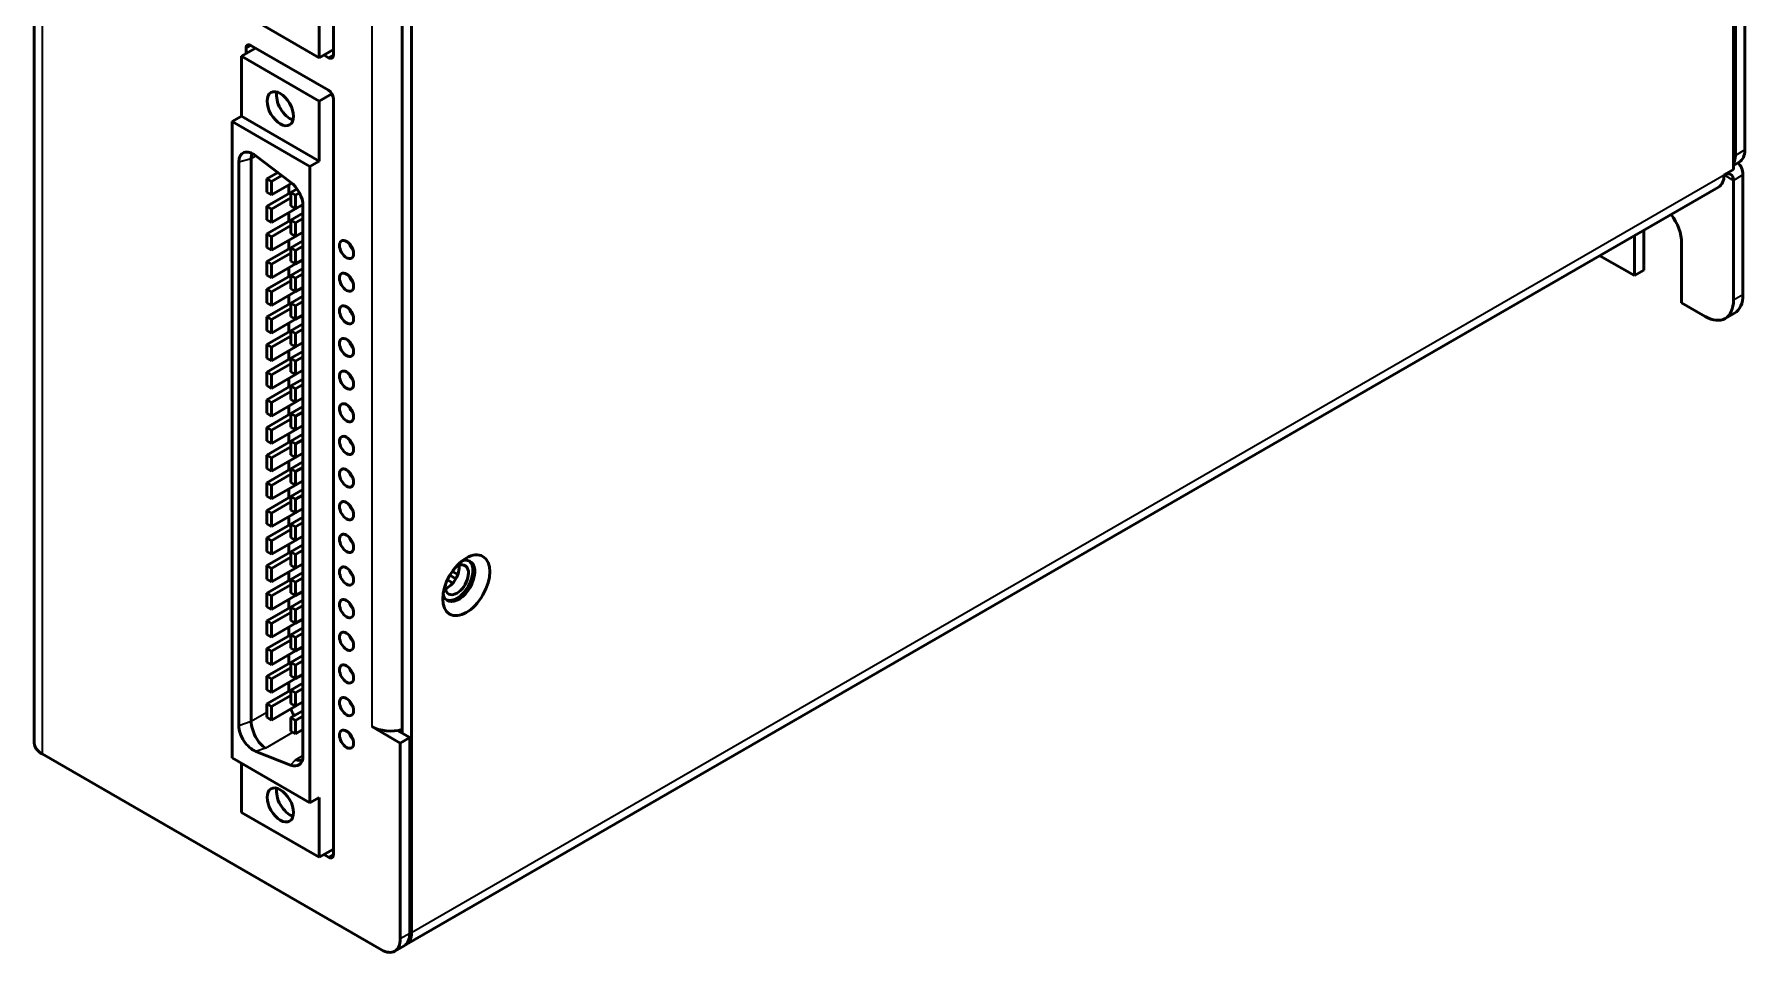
# Model space of a CAD drawing. Header units: millimetres. Extents: x 1550 to 4479, y -401 to 926.
# Drawn here: x 2542.7 to 2671, y 599.1 to 668.2 of the extents above; entities that cross this region are included whole.
import ezdxf

# ---------------------------------------------------------------- set-up
doc = ezdxf.new("R2010")
doc.units = ezdxf.units.MM
doc.header["$LTSCALE"] = 3.5
doc.layers.add('외형선(ISO)', color=7, linetype='Continuous', lineweight=50)
doc.layers.add('좁은 외형선(ISO)', color=7, linetype='Continuous', lineweight=35)

msp = doc.modelspace()

# ---------------------------------------------------------------- linework, layer by layer
at = {"layer": '외형선(ISO)'}
for p, q in [((2670.3142, 659.1077), (2670.3142, 802.4845)), ((2671.0213, 659.516), (2671.0213, 802.8928)), ((2542.732, 615.0169), (2542.732, 763.6193)), ((2571.0364, 746.1463), (2571.0364, 600.8099)), ((2570.3293, 731.0411), (2570.3293, 615.7518)), ((2565.1674, 723.3742), (2565.1674, 666.644)), ((2670.1728, 671.1102), (2670.1728, 658.0463)), ((2564.1068, 666.4399), (2558.2731, 669.8079)), ((2564.1068, 666.4399), (2564.1068, 670.9306)), ((2558.2731, 666.5419), (2559.3338, 667.1543)), ((2558.6267, 666.7461), (2558.6267, 667.1543)), ((2558.9802, 667.3584), (2564.8139, 663.9904)), ((2564.1068, 663.1739), (2558.2731, 666.5419)), ((2558.2731, 662.0512), (2558.2731, 666.5419)), ((2565.1674, 667.0522), (2564.1068, 666.4399)), ((2564.8139, 666.4399), (2564.4603, 666.644)), ((2564.1068, 663.1739), (2565.0639, 663.7265)), ((2565.1674, 663.378), (2565.1674, 606.6478)), ((2557.566, 661.6429), (2558.2731, 662.0512)), ((2564.1068, 658.6831), (2558.2731, 662.0512)), ((2564.1068, 658.6831), (2564.1068, 663.1739)), ((2563.3996, 658.2749), (2557.566, 661.6429)), ((2557.566, 613.8942), (2557.566, 661.6429)), ((2558.0787, 616.3192), (2558.0787, 658.626)), ((2558.9979, 616.6519), (2558.9979, 658.8648)), ((2559.352, 659.0838), (2561.9456, 657.1121)), ((2563.3996, 658.2749), (2564.1068, 658.6831)), ((2563.3996, 610.5262), (2563.3996, 658.2749)), ((2670.1728, 658.3497), (2670.6071, 658.6004)), ((2560.9988, 657.8318), (2560.1858, 657.3625)), ((2560.1858, 657.3625), (2560.5394, 657.1583)), ((2560.1858, 656.35), (2560.1858, 657.3625)), ((2560.5394, 657.1583), (2561.304, 657.5998)), ((2560.5394, 656.1459), (2560.5394, 657.1583)), ((2560.5394, 656.1459), (2562.0561, 657.0216)), ((2561.8263, 656.8889), (2561.8263, 656.2357)), ((2669.4657, 657.638), (2670.1728, 658.0463)), ((2670.1728, 657.2298), (2670.1728, 648.2483)), ((2670.8799, 648.6566), (2670.8799, 657.638)), ((2560.1858, 656.35), (2560.5394, 656.1459)), ((2561.9819, 656.3255), (2560.1858, 655.2886)), ((2560.5394, 655.0844), (2561.9819, 655.9173)), ((2562.4406, 656.5903), (2561.9819, 656.3255)), ((2561.9819, 656.3255), (2562.3354, 656.1214)), ((2561.9819, 655.3131), (2561.9819, 656.3255)), ((2562.3354, 656.1214), (2562.6253, 656.2887)), ((2562.3354, 655.1089), (2562.3354, 656.1214)), ((2570.6222, 599.8943), (2669.0514, 656.7225)), ((2560.1858, 655.2886), (2560.5394, 655.0844)), ((2560.1858, 654.2761), (2560.1858, 655.2886)), ((2560.1858, 654.2761), (2560.5394, 654.072)), ((2560.5394, 654.072), (2562.3354, 655.1089)), ((2560.5394, 654.072), (2560.5394, 655.0844)), ((2561.8263, 654.815), (2561.8263, 654.1618)), ((2561.9819, 655.3131), (2562.3354, 655.1089)), ((2562.887, 654.7742), (2561.9819, 654.2516)), ((2562.3354, 655.1089), (2562.8845, 655.4259)), ((2562.3354, 654.0475), (2562.887, 654.3659)), ((2562.887, 655.3422), (2562.887, 614.0509)), ((2561.9819, 654.2516), (2560.1858, 653.2147)), ((2560.1858, 653.2147), (2560.5394, 653.0105)), ((2560.1858, 652.2022), (2560.1858, 653.2147)), ((2560.5394, 653.0105), (2561.9819, 653.8434)), ((2560.5394, 651.9981), (2562.3354, 653.035)), ((2560.5394, 651.9981), (2560.5394, 653.0105)), ((2561.9819, 654.2516), (2562.3354, 654.0475)), ((2561.9819, 653.2392), (2561.9819, 654.2516)), ((2561.9819, 653.2392), (2562.3354, 653.035)), ((2562.3354, 653.035), (2562.3354, 654.0475)), ((2562.3354, 653.035), (2562.887, 653.3535)), ((2662.7481, 653.0833), (2662.7481, 650.0854)), ((2663.4553, 653.4915), (2663.4553, 650.4937)), ((2560.1858, 652.2022), (2560.5394, 651.9981)), ((2561.9819, 652.1777), (2560.1858, 651.1408)), ((2560.5394, 650.9366), (2561.9819, 651.7695)), ((2561.8263, 652.7411), (2561.8263, 652.0879)), ((2562.887, 652.7003), (2561.9819, 652.1777)), ((2561.9819, 652.1777), (2562.3354, 651.9736)), ((2561.9819, 651.1653), (2561.9819, 652.1777)), ((2562.3354, 651.9736), (2562.887, 652.292)), ((2562.3354, 650.9611), (2562.3354, 651.9736)), ((2666.2837, 648.0442), (2666.2837, 652.5349)), ((2560.1858, 651.1408), (2560.5394, 650.9366)), ((2560.1858, 650.1283), (2560.1858, 651.1408)), ((2560.5394, 649.9242), (2562.3354, 650.9611)), ((2560.5394, 649.9242), (2560.5394, 650.9366)), ((2561.8263, 650.6672), (2561.8263, 650.014)), ((2561.9819, 651.1653), (2562.3354, 650.9611)), ((2562.887, 650.6264), (2561.9819, 650.1038)), ((2562.3354, 650.9611), (2562.887, 651.2796)), ((2662.7481, 650.0854), (2660.152, 651.5844)), ((2663.4553, 650.4937), (2662.7481, 650.0854)), ((2560.1858, 650.1283), (2560.5394, 649.9242)), ((2561.9819, 650.1038), (2560.1858, 649.0669)), ((2560.5394, 648.8627), (2561.9819, 649.6956)), ((2561.9819, 650.1038), (2562.3354, 649.8997)), ((2561.9819, 649.0914), (2561.9819, 650.1038)), ((2562.3354, 649.8997), (2562.887, 650.2181)), ((2562.3354, 648.8872), (2562.3354, 649.8997)), ((2562.3354, 648.8872), (2562.887, 649.2057)), ((2560.1858, 649.0669), (2560.5394, 648.8627)), ((2560.1858, 648.0544), (2560.1858, 649.0669)), ((2560.1858, 648.0544), (2560.5394, 647.8503)), ((2561.9819, 648.0299), (2560.1858, 646.993)), ((2560.5394, 647.8503), (2562.3354, 648.8872)), ((2560.5394, 647.8503), (2560.5394, 648.8627)), ((2561.8263, 648.5933), (2561.8263, 647.9401)), ((2561.9819, 649.0914), (2562.3354, 648.8872)), ((2562.887, 648.5525), (2561.9819, 648.0299)), ((2561.9819, 648.0299), (2562.3354, 647.8258)), ((2561.9819, 647.0175), (2561.9819, 648.0299)), ((2562.3354, 647.8258), (2562.887, 648.1442)), ((2668.0514, 647.0236), (2666.2837, 648.0442)), ((2560.1858, 646.993), (2560.5394, 646.7888)), ((2560.1858, 645.9805), (2560.1858, 646.993)), ((2560.5394, 646.7888), (2561.9819, 647.6217)), ((2560.5394, 645.7764), (2562.3354, 646.8133)), ((2560.5394, 645.7764), (2560.5394, 646.7888)), ((2561.9819, 647.0175), (2562.3354, 646.8133)), ((2562.3354, 646.8133), (2562.3354, 647.8258)), ((2562.3354, 646.8133), (2562.887, 647.1318)), ((2669.5514, 646.875), (2670.2586, 647.2832)), ((2560.1858, 645.9805), (2560.5394, 645.7764)), ((2561.9819, 645.956), (2560.1858, 644.9191)), ((2560.5394, 644.7149), (2561.9819, 645.5478)), ((2561.8263, 646.5194), (2561.8263, 645.8662)), ((2562.887, 646.4786), (2561.9819, 645.956)), ((2561.9819, 645.956), (2562.3354, 645.7519)), ((2561.9819, 644.9436), (2561.9819, 645.956)), ((2562.3354, 645.7519), (2562.887, 646.0703)), ((2562.3354, 644.7394), (2562.3354, 645.7519)), ((2560.1858, 644.9191), (2560.5394, 644.7149)), ((2560.1858, 643.9066), (2560.1858, 644.9191)), ((2560.5394, 643.7025), (2562.3354, 644.7394)), ((2560.5394, 643.7025), (2560.5394, 644.7149)), ((2561.8263, 644.4455), (2561.8263, 643.7923)), ((2561.9819, 644.9436), (2562.3354, 644.7394)), ((2562.887, 644.4047), (2561.9819, 643.8821)), ((2562.3354, 644.7394), (2562.887, 645.0579)), ((2560.1858, 643.9066), (2560.5394, 643.7025)), ((2561.9819, 643.8821), (2560.1858, 642.8452)), ((2560.1858, 642.8452), (2560.5394, 642.641)), ((2560.1858, 641.8327), (2560.1858, 642.8452)), ((2560.5394, 642.641), (2561.9819, 643.4739)), ((2561.9819, 643.8821), (2562.3354, 643.678)), ((2561.9819, 642.8696), (2561.9819, 643.8821)), ((2561.9819, 642.8696), (2562.3354, 642.6655)), ((2562.3354, 643.678), (2562.887, 643.9964)), ((2562.3354, 642.6655), (2562.3354, 643.678)), ((2562.3354, 642.6655), (2562.887, 642.984)), ((2560.1858, 641.8327), (2560.5394, 641.6286)), ((2561.9819, 641.8082), (2560.1858, 640.7713)), ((2560.5394, 641.6286), (2562.3354, 642.6655)), ((2560.5394, 641.6286), (2560.5394, 642.641)), ((2561.8263, 642.3716), (2561.8263, 641.7184)), ((2562.887, 642.3308), (2561.9819, 641.8082)), ((2561.9819, 641.8082), (2562.3354, 641.6041)), ((2561.9819, 640.7957), (2561.9819, 641.8082)), ((2562.3354, 641.6041), (2562.887, 641.9225)), ((2562.3354, 640.5916), (2562.3354, 641.6041)), ((2560.1858, 640.7713), (2560.5394, 640.5671)), ((2560.1858, 639.7588), (2560.1858, 640.7713)), ((2560.5394, 640.5671), (2561.9819, 641.4)), ((2560.5394, 639.5547), (2562.3354, 640.5916)), ((2560.5394, 639.5547), (2560.5394, 640.5671)), ((2561.8263, 640.2977), (2561.8263, 639.6445)), ((2561.9819, 640.7957), (2562.3354, 640.5916)), ((2562.887, 640.2569), (2561.9819, 639.7343)), ((2562.3354, 640.5916), (2562.887, 640.9101)), ((2560.1858, 639.7588), (2560.5394, 639.5547)), ((2561.9819, 639.7343), (2560.1858, 638.6974)), ((2560.5394, 638.4932), (2561.9819, 639.3261)), ((2561.9819, 639.7343), (2562.3354, 639.5302)), ((2561.9819, 638.7218), (2561.9819, 639.7343)), ((2562.3354, 639.5302), (2562.887, 639.8486)), ((2562.3354, 638.5177), (2562.3354, 639.5302)), ((2560.1858, 638.6974), (2560.5394, 638.4932)), ((2560.1858, 637.6849), (2560.1858, 638.6974)), ((2560.1858, 637.6849), (2560.5394, 637.4808)), ((2561.9819, 637.6604), (2560.1858, 636.6234)), ((2560.5394, 637.4808), (2562.3354, 638.5177)), ((2560.5394, 637.4808), (2560.5394, 638.4932)), ((2561.8263, 638.2238), (2561.8263, 637.5706)), ((2561.9819, 638.7218), (2562.3354, 638.5177)), ((2562.887, 638.183), (2561.9819, 637.6604)), ((2561.9819, 637.6604), (2562.3354, 637.4563)), ((2561.9819, 636.6479), (2561.9819, 637.6604)), ((2562.3354, 638.5177), (2562.887, 638.8362)), ((2562.3354, 637.4563), (2562.887, 637.7747)), ((2560.1858, 636.6234), (2560.5394, 636.4193)), ((2560.1858, 635.611), (2560.1858, 636.6234)), ((2560.5394, 636.4193), (2561.9819, 637.2522)), ((2560.5394, 635.4069), (2562.3354, 636.4438)), ((2560.5394, 635.4069), (2560.5394, 636.4193)), ((2561.9819, 636.6479), (2562.3354, 636.4438)), ((2562.3354, 636.4438), (2562.3354, 637.4563)), ((2562.3354, 636.4438), (2562.887, 636.7623)), ((2560.1858, 635.611), (2560.5394, 635.4069)), ((2561.9819, 635.5865), (2560.1858, 634.5495)), ((2560.5394, 634.3454), (2561.9819, 635.1783)), ((2561.8263, 636.1499), (2561.8263, 635.4967)), ((2562.887, 636.1091), (2561.9819, 635.5865)), ((2561.9819, 635.5865), (2562.3354, 635.3824)), ((2561.9819, 634.574), (2561.9819, 635.5865)), ((2562.3354, 635.3824), (2562.887, 635.7008)), ((2562.3354, 634.3699), (2562.3354, 635.3824)), ((2560.1858, 634.5495), (2560.5394, 634.3454)), ((2560.1858, 633.5371), (2560.1858, 634.5495)), ((2560.5394, 633.333), (2562.3354, 634.3699)), ((2560.5394, 633.333), (2560.5394, 634.3454)), ((2561.8263, 634.076), (2561.8263, 633.4228)), ((2561.9819, 634.574), (2562.3354, 634.3699)), ((2562.887, 634.0352), (2561.9819, 633.5126)), ((2562.3354, 634.3699), (2562.887, 634.6884)), ((2560.1858, 633.5371), (2560.5394, 633.333)), ((2561.9819, 633.5126), (2560.1858, 632.4756)), ((2560.1858, 632.4756), (2560.5394, 632.2715)), ((2560.1858, 631.4632), (2560.1858, 632.4756)), ((2560.5394, 632.2715), (2561.9819, 633.1043)), ((2561.9819, 633.5126), (2562.3354, 633.3085)), ((2561.9819, 632.5001), (2561.9819, 633.5126)), ((2561.9819, 632.5001), (2562.3354, 632.296)), ((2562.3354, 633.3085), (2562.887, 633.6269)), ((2562.3354, 632.296), (2562.3354, 633.3085)), ((2562.3354, 632.296), (2562.887, 632.6145)), ((2560.1858, 631.4632), (2560.5394, 631.2591)), ((2561.9819, 631.4387), (2560.1858, 630.4017)), ((2560.5394, 631.2591), (2562.3354, 632.296)), ((2560.5394, 631.2591), (2560.5394, 632.2715)), ((2561.8263, 632.0021), (2561.8263, 631.3489)), ((2562.887, 631.9613), (2561.9819, 631.4387)), ((2561.9819, 631.4387), (2562.3354, 631.2346)), ((2561.9819, 630.4262), (2561.9819, 631.4387)), ((2562.3354, 631.2346), (2562.887, 631.553)), ((2562.3354, 630.2221), (2562.3354, 631.2346)), ((2560.1858, 630.4017), (2560.5394, 630.1976)), ((2560.1858, 629.3893), (2560.1858, 630.4017)), ((2560.5394, 630.1976), (2561.9819, 631.0304)), ((2560.5394, 629.1852), (2562.3354, 630.2221)), ((2560.5394, 629.1852), (2560.5394, 630.1976)), ((2561.8263, 629.9282), (2561.8263, 629.275)), ((2561.9819, 630.4262), (2562.3354, 630.2221)), ((2562.3354, 630.2221), (2562.887, 630.5406)), ((2560.1858, 629.3893), (2560.5394, 629.1852)), ((2561.9819, 629.3648), (2560.1858, 628.3278)), ((2560.5394, 628.1237), (2561.9819, 628.9565)), ((2562.887, 629.8874), (2561.9819, 629.3648)), ((2561.9819, 629.3648), (2562.3354, 629.1607)), ((2561.9819, 628.3523), (2561.9819, 629.3648)), ((2562.3354, 629.1607), (2562.887, 629.4791)), ((2562.3354, 628.1482), (2562.3354, 629.1607)), ((2560.1858, 628.3278), (2560.5394, 628.1237)), ((2560.1858, 627.3154), (2560.1858, 628.3278)), ((2560.5394, 627.1113), (2562.3354, 628.1482)), ((2560.5394, 627.1113), (2560.5394, 628.1237)), ((2561.8263, 627.8543), (2561.8263, 627.2011)), ((2561.9819, 628.3523), (2562.3354, 628.1482)), ((2562.887, 627.8135), (2561.9819, 627.2909)), ((2562.3354, 628.1482), (2562.887, 628.4666)), ((2562.3354, 627.0868), (2562.887, 627.4052)), ((2574.3521, 627.3423), (2573.9018, 627.6022)), ((2574.4987, 627.6659), (2574.0932, 627.9)), ((2560.1858, 627.3154), (2560.5394, 627.1113)), ((2561.9819, 627.2909), (2560.1858, 626.2539)), ((2560.1858, 626.2539), (2560.5394, 626.0498)), ((2560.1858, 625.2415), (2560.1858, 626.2539)), ((2560.5394, 626.0498), (2561.9819, 626.8826)), ((2560.5394, 625.0374), (2562.3354, 626.0743)), ((2561.9819, 627.2909), (2562.3354, 627.0868)), ((2561.9819, 626.2784), (2561.9819, 627.2909)), ((2561.9819, 626.2784), (2562.3354, 626.0743)), ((2562.3354, 626.0743), (2562.3354, 627.0868)), ((2562.3354, 626.0743), (2562.887, 626.3927)), ((2574.1262, 627.0155), (2573.7174, 627.2515)), ((2560.1858, 625.2415), (2560.5394, 625.0374)), ((2561.9819, 625.217), (2560.1858, 624.18)), ((2560.5394, 625.0374), (2560.5394, 626.0498)), ((2560.5394, 623.9759), (2561.9819, 624.8087)), ((2561.8263, 625.7804), (2561.8263, 625.1272)), ((2562.887, 625.7396), (2561.9819, 625.217)), ((2561.9819, 625.217), (2562.3354, 625.0129)), ((2561.9819, 624.2045), (2561.9819, 625.217)), ((2562.3354, 625.0129), (2562.887, 625.3313)), ((2562.3354, 624.0004), (2562.3354, 625.0129)), ((2560.1858, 624.18), (2560.5394, 623.9759)), ((2560.1858, 623.1676), (2560.1858, 624.18)), ((2560.5394, 622.9635), (2562.3354, 624.0004)), ((2560.5394, 622.9635), (2560.5394, 623.9759)), ((2561.8263, 623.7065), (2561.8263, 623.0533)), ((2561.9819, 624.2045), (2562.3354, 624.0004)), ((2562.887, 623.6656), (2561.9819, 623.1431)), ((2562.3354, 624.0004), (2562.887, 624.3188)), ((2560.1858, 623.1676), (2560.5394, 622.9635)), ((2561.9819, 623.1431), (2560.1858, 622.1061)), ((2560.5394, 621.902), (2561.9819, 622.7348)), ((2561.9819, 623.1431), (2562.3354, 622.939)), ((2561.9819, 622.1306), (2561.9819, 623.1431)), ((2562.3354, 622.939), (2562.887, 623.2574)), ((2562.3354, 621.9265), (2562.3354, 622.939)), ((2562.3354, 621.9265), (2562.887, 622.2449)), ((2560.1858, 622.1061), (2560.5394, 621.902)), ((2560.1858, 621.0937), (2560.1858, 622.1061)), ((2560.1858, 621.0937), (2560.5394, 620.8896)), ((2561.9819, 621.0692), (2560.1858, 620.0322)), ((2560.5394, 620.8896), (2562.3354, 621.9265)), ((2560.5394, 620.8896), (2560.5394, 621.902)), ((2561.8263, 621.6326), (2561.8263, 620.9794)), ((2561.9819, 622.1306), (2562.3354, 621.9265)), ((2562.887, 621.5917), (2561.9819, 621.0692)), ((2561.9819, 621.0692), (2562.3354, 620.8651)), ((2561.9819, 620.0567), (2561.9819, 621.0692)), ((2562.3354, 620.8651), (2562.887, 621.1835)), ((2560.1858, 620.0322), (2560.5394, 619.8281)), ((2560.1858, 619.0198), (2560.1858, 620.0322)), ((2560.5394, 619.8281), (2561.9819, 620.6609)), ((2560.5394, 618.8157), (2562.3354, 619.8526)), ((2560.5394, 618.8157), (2560.5394, 619.8281)), ((2561.9819, 620.0567), (2562.3354, 619.8526)), ((2562.3354, 619.8526), (2562.3354, 620.8651)), ((2562.3354, 619.8526), (2562.887, 620.171)), ((2560.1858, 619.0198), (2560.5394, 618.8157)), ((2561.9819, 618.9953), (2560.1858, 617.9583)), ((2560.5394, 617.7542), (2561.9819, 618.587)), ((2561.8263, 619.5587), (2561.8263, 618.9055)), ((2562.887, 619.5178), (2561.9819, 618.9953)), ((2561.9819, 618.9953), (2562.3354, 618.7912)), ((2561.9819, 617.9828), (2561.9819, 618.9953)), ((2562.3354, 618.7912), (2562.887, 619.1096)), ((2562.3354, 617.7787), (2562.3354, 618.7912)), ((2560.1858, 617.9583), (2560.5394, 617.7542)), ((2560.1858, 616.9459), (2560.1858, 617.9583)), ((2560.5394, 616.7418), (2562.3354, 617.7787)), ((2560.5394, 616.7418), (2560.5394, 617.7542)), ((2561.9819, 617.9828), (2562.3354, 617.7787)), ((2562.887, 617.4439), (2561.9819, 616.9214)), ((2562.3354, 617.7787), (2562.887, 618.0971)), ((2560.1858, 616.9459), (2560.5394, 616.7418)), ((2561.9819, 615.9089), (2561.9819, 616.9214)), ((2561.9819, 616.9214), (2562.3354, 616.7173)), ((2561.9819, 615.9089), (2562.3354, 615.7048)), ((2562.3354, 616.7173), (2562.887, 617.0357)), ((2562.3354, 615.7048), (2562.3354, 616.7173)), ((2562.3354, 615.7048), (2562.887, 616.0232)), ((2568.0595, 616.2457), (2568.0595, 616.2539)), ((2568.0595, 616.2539), (2568.0665, 616.2498)), ((2568.0665, 616.2498), (2568.0595, 616.2457)), ((2570.1879, 615.0169), (2568.0595, 616.2457)), ((2569.9872, 615.9493), (2570.895, 615.4252)), ((2570.895, 615.4252), (2570.1879, 615.0169)), ((2570.1879, 615.0169), (2570.1879, 600.32)), ((2570.895, 600.7282), (2570.895, 615.4252)), ((2568.7737, 599.5035), (2543.3178, 614.2004)), ((2563.3996, 610.5262), (2557.566, 613.8942)), ((2558.2731, 609.8117), (2558.2731, 613.486)), ((2561.9456, 613.368), (2559.352, 614.3911)), ((2564.1068, 610.9344), (2563.3996, 610.5262)), ((2564.1068, 606.4437), (2564.1068, 610.9344)), ((2564.1068, 606.4437), (2558.2731, 609.8117)), ((2565.1674, 607.0561), (2564.1068, 606.4437)), ((2564.8139, 606.4437), (2564.4603, 606.6478)), ((2569.7737, 599.4044), (2570.4808, 599.8127))]:
    msp.add_line(p, q, dxfattribs=at)
for centre, major_axis, ratio, start_param, end_param in [((2558.9802, 666.9502), (-0.25, 0.433), 0.57735027, 5.49778714, 7.06858347), ((2564.8139, 666.8481), (0.25, -0.433), 0.57735027, 5.49778714, 7.06858347), ((2561.897, 663.0208), (0.7, -1.2124), 0.57735027, 3.67106299, 5.75371497), ((2564.8139, 663.5821), (-0.25, 0.433), 0.57735027, 3.92699082, 5.49778714), ((2559.186, 657.97), (-0.8194, 1.3101), 0.56855546, 5.29980066, 7.02100044), ((2669.6071, 660.3325), (1, -1.7321), 0.57735027, 0, 0.78539816), ((2559.9029, 658.1626), (-0.5782, 1.3945), 0.49963561, 0.48685644, 0.844234), ((2668.9, 659.9242), (1, -1.7321), 0.57735027, 0.33437135, 0.78539816), ((2669.4657, 656.8215), (1, 1.7321), 0.57735027, 5.49778714, 6.25347086), ((2561.7796, 655.9982), (0.8194, -1.3101), 0.56855546, 0.73781514, 2.15820801), ((2668.0514, 658.4545), (1, -1.7321), 0.57735027, 0, 0.78539816), ((2669.4657, 656.8215), (0.5, 0.866), 0.57735027, 5.49778714, 7.06858347), ((2664.5159, 653.5555), (-1.25, 2.1651), 0.57735027, 3.92699082, 4.90349968), ((2566.8645, 652.4533), (0.375, -0.6495), 0.57735027, 4.37255207, 5.05222589), ((2566.8645, 650.0038), (0.375, -0.6495), 0.57735027, 4.37255207, 5.05222589), ((2668.0514, 649.4731), (1.5, -2.5981), 0.57735027, 5.49778714, 7.06858347), ((2668.7586, 649.8813), (1.5, -2.5981), 0.57735027, 0, 0.78539816), ((2566.8645, 647.5543), (0.375, -0.6495), 0.57735027, 4.37255207, 5.05222589), ((2566.8645, 645.1048), (0.375, -0.6495), 0.57735027, 4.37255207, 5.05222589), ((2566.8645, 642.6553), (0.375, -0.6495), 0.57735027, 4.37255207, 5.05222589), ((2566.8645, 640.2058), (0.375, -0.6495), 0.57735027, 4.37255207, 5.05222589), ((2566.8645, 637.7563), (0.375, -0.6495), 0.57735027, 4.37255207, 5.05222589), ((2566.8645, 635.3068), (0.375, -0.6495), 0.57735027, 4.37255207, 5.05222589), ((2566.8645, 632.8574), (0.375, -0.6495), 0.57735027, 4.37255207, 5.05222589), ((2566.8645, 630.4079), (0.375, -0.6495), 0.57735027, 4.37255207, 5.05222589), ((2574.5719, 627.1827), (-0.85, -1.4722), 0.57735027, 5.71188216, 9.99608111), ((2574.4305, 627.2644), (-0.85, -1.4722), 0.57735027, 0.08328528, 3.05830737), ((2566.8645, 627.9584), (0.375, -0.6495), 0.57735027, 4.37255207, 5.05222589), ((2574.4305, 627.2644), (0.6148, 1.0648), 0.57735027, 2.23496341, 7.18981456), ((2573.7234, 627.6726), (0.6147, 1.0648), 0.57735027, 3.75434024, 5.67043772), ((2566.8645, 625.5089), (0.375, -0.6495), 0.57735027, 4.37255207, 5.05222589), ((2566.8645, 623.0594), (0.375, -0.6495), 0.57735027, 4.37255207, 5.05222589), ((2566.8645, 620.6099), (0.375, -0.6495), 0.57735027, 4.37255207, 5.05222589), ((2562.887, 617.6726), (0.75, -1.299), 0.57735027, 4.46473484, 4.84476855), ((2566.8645, 618.1604), (0.375, -0.6495), 0.57735027, 4.37255207, 5.05222589), ((2559.186, 615.6966), (-0.8109, 1.2909), 0.58422196, 0.74917641, 2.47037619), ((2559.9029, 615.9497), (-0.6294, 1.367), 0.47611006, 0.83601486, 2.55721464), ((2569.4808, 617.0663), (-2, 0), 0.57735027, 0.78539816, 2.00894536), ((2544.732, 615.0169), (-2, 0), 0.57735027, 0, 0.78539816), ((2566.8645, 615.7109), (0.375, -0.6495), 0.57735027, 4.37255207, 5.05222589), ((2561.7796, 614.6735), (0.8109, -1.2909), 0.58422196, 5.61196885, 7.03236172), ((2562.1656, 615.0571), (-0.9155, 1.1969), 0.66925115, 2.42643568, 2.88309698), ((2561.897, 610.7813), (0.7, -1.2124), 0.57735027, 3.67106299, 5.75371497), ((2564.8139, 606.8519), (0.25, -0.433), 0.57735027, 5.49778714, 7.06858347), ((2569.4808, 601.5447), (1, -1.7321), 0.57735027, 0, 0.78539816), ((2569.6222, 601.6264), (1, -1.7321), 0.57735027, 6.21241557, 7.06858347), ((2568.7737, 601.1365), (1, -1.7321), 0.57735027, 5.49778714, 7.06858347)]:
    msp.add_ellipse(centre, major_axis=major_axis, ratio=ratio, start_param=start_param, end_param=end_param, dxfattribs=at)
for centre, major_axis in [((2561.1899, 662.6125), (-0.7, 1.2124)), ((2566.1574, 652.045), (-0.375, 0.6495)), ((2566.1574, 649.5955), (-0.375, 0.6495)), ((2566.1574, 647.146), (-0.375, 0.6495)), ((2566.1574, 644.6966), (-0.375, 0.6495)), ((2566.1574, 642.2471), (-0.375, 0.6495)), ((2566.1574, 639.7976), (-0.375, 0.6495)), ((2566.1574, 637.3481), (-0.375, 0.6495)), ((2566.1574, 634.8986), (-0.375, 0.6495)), ((2566.1574, 632.4491), (-0.375, 0.6495)), ((2566.1574, 629.9996), (-0.375, 0.6495)), ((2575.1376, 626.8561), (1.25, 2.1651)), ((2566.1574, 627.5501), (-0.375, 0.6495)), ((2566.1574, 625.1006), (-0.375, 0.6495)), ((2566.1574, 622.6512), (-0.375, 0.6495)), ((2566.1574, 620.2017), (-0.375, 0.6495)), ((2566.1574, 617.7522), (-0.375, 0.6495)), ((2566.1574, 615.3027), (-0.375, 0.6495)), ((2561.1899, 610.3731), (-0.7, 1.2124))]:
    msp.add_ellipse(centre, major_axis=major_axis, ratio=0.57735027, dxfattribs=at)
for points in [[(2558.9979, 658.8648), (2558.9979, 658.8675), (2558.9979, 658.8703), (2558.998, 658.873)], [(2558.998, 616.6438), (2558.9979, 616.6465), (2558.9979, 616.6492), (2558.9979, 616.6519)]]:
    msp.add_open_spline(points, degree=3, dxfattribs=at)
at = {"layer": '좁은 외형선(ISO)'}
for p, q in [((2543.3178, 762.8028), (2543.3178, 614.2004)), ((2568.0665, 616.2498), (2568.0665, 732.176)), ((2558.6267, 667.1543), (2558.9802, 667.3584)), ((2565.1674, 666.644), (2564.8139, 666.4399)), ((2671.0213, 659.516), (2670.3142, 659.1077)), ((2558.0787, 658.626), (2558.998, 658.873)), ((2558.9979, 658.8648), (2559.3629, 659.0755)), ((2571.0364, 600.8099), (2669.4657, 657.638)), ((2669.4657, 657.638), (2670.1728, 657.2298)), ((2670.8799, 657.638), (2670.1728, 657.2298)), ((2670.8799, 648.6566), (2670.1728, 648.2483)), ((2558.9979, 616.6519), (2560.1858, 617.3378)), ((2558.998, 616.6438), (2558.0787, 616.3192)), ((2560.0688, 614.6442), (2562.1206, 615.8288)), ((2560.0688, 614.6442), (2559.352, 614.3911)), ((2561.9456, 613.368), (2562.3316, 613.7517)), ((2562.3316, 613.7517), (2562.887, 614.0723)), ((2565.1674, 606.6478), (2564.8139, 606.4437)), ((2570.895, 600.7282), (2570.1879, 600.32)), ((2570.895, 600.8915), (2571.0364, 600.8099))]:
    msp.add_line(p, q, dxfattribs=at)

doc.saveas('drawing.dxf')
